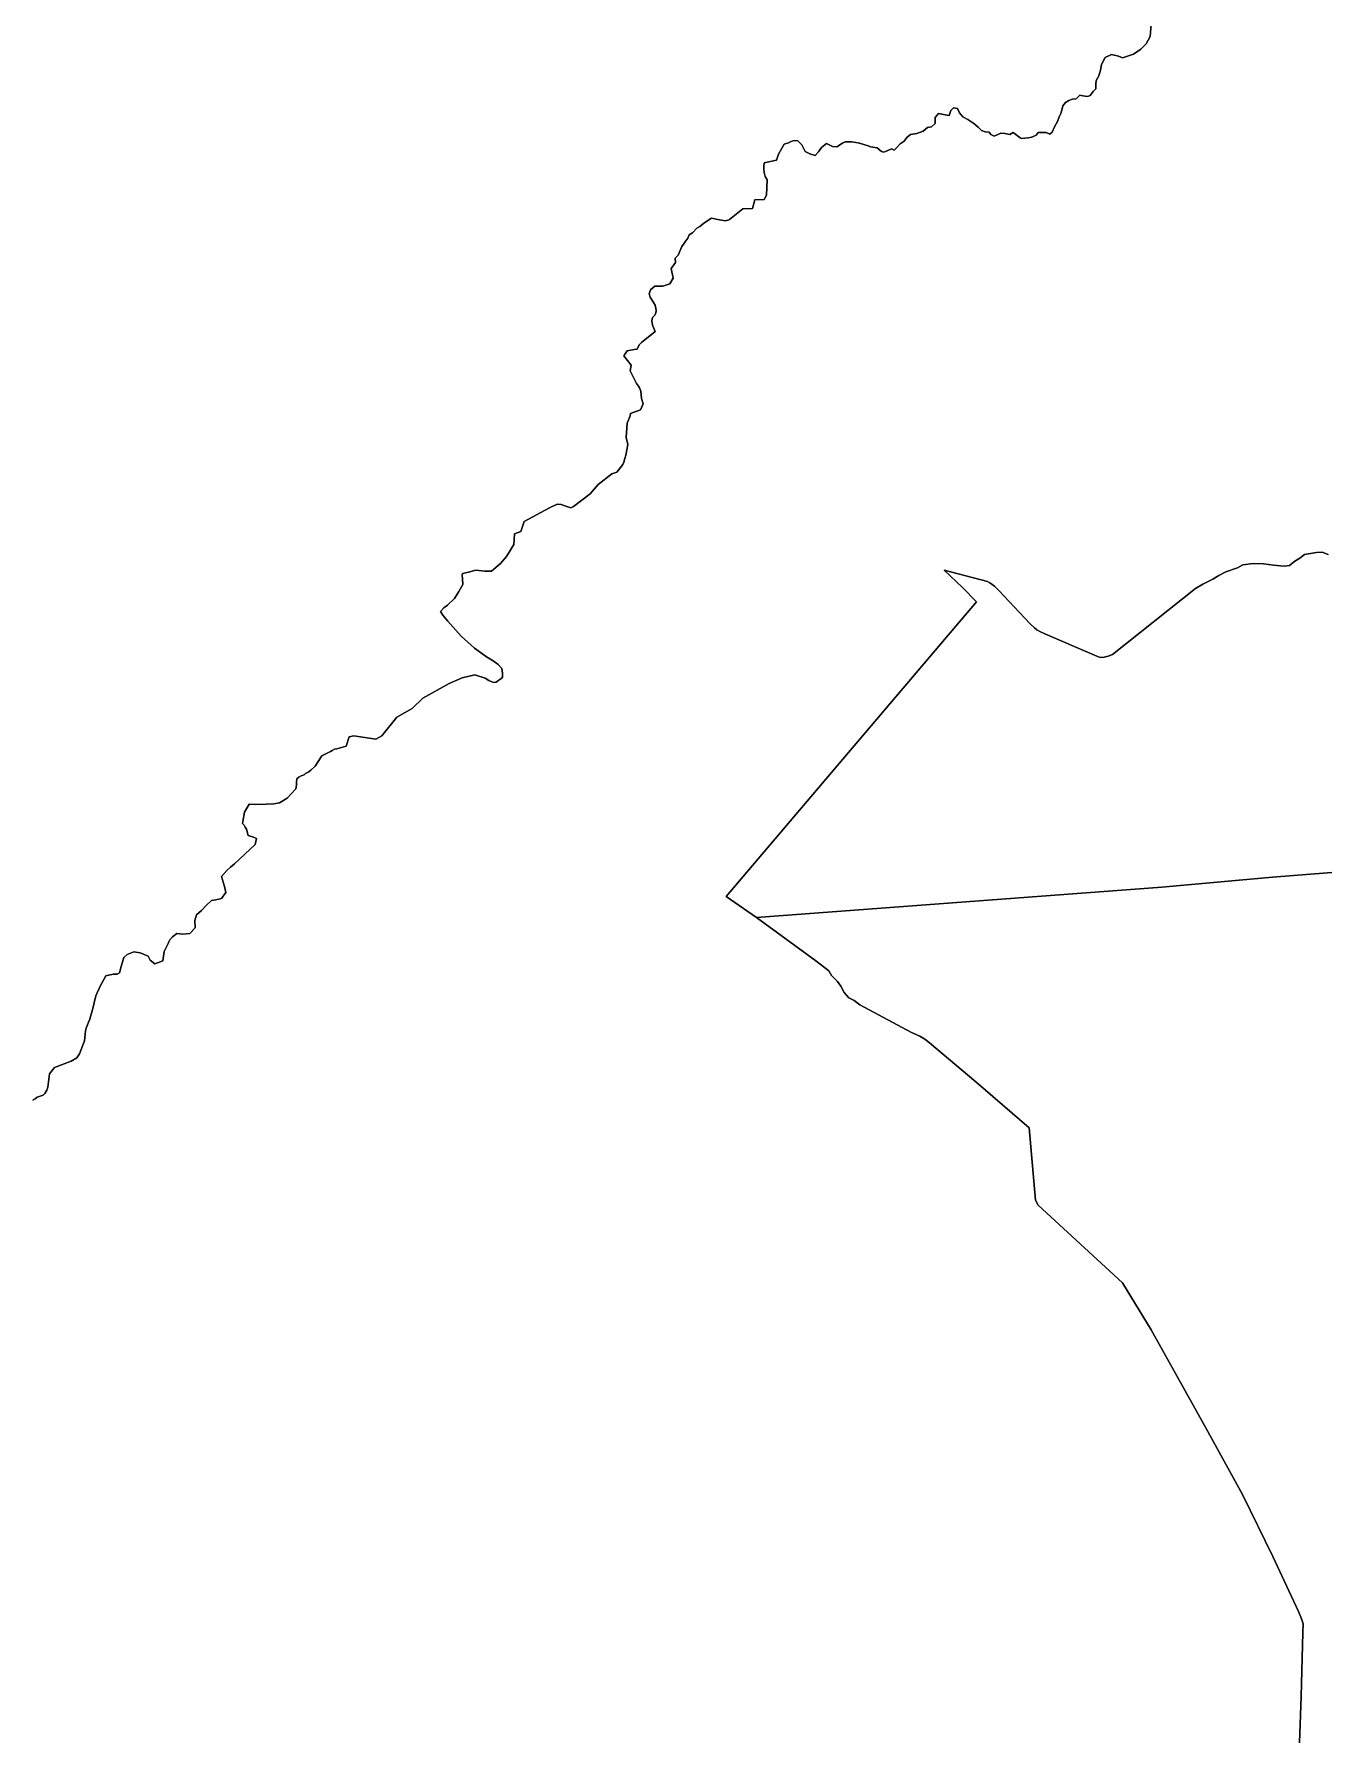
# Model space of a CAD drawing. Header units: inches. Extents: x 33.9 to 41.9, y -4.8 to 5.4.
# Drawn here: x 34.7264 to 34.9606, y 0.3951 to 0.7039 of the extents above; entities that cross this region are included whole.
import ezdxf

# ---------------------------------------------------------------- set-up
doc = ezdxf.new("R2010")
doc.units = ezdxf.units.IN
doc.header["$MEASUREMENT"] = 0
doc.layers.add('Counties', color=7, linetype='Continuous')

msp = doc.modelspace()

# ---------------------------------------------------------------- linework, layer by layer
at = {"layer": 'Counties'}
for points in [[(34.92921, 0.70562), (34.92899, 0.70343), (34.92828, 0.7021), (34.92732, 0.70114), (34.92596, 0.7002), (34.92525, 0.69999), (34.92397, 0.69956), (34.92325, 0.69984), (34.92197, 0.70017), (34.92086, 0.69963), (34.92019, 0.69834), (34.91997, 0.6973), (34.91969, 0.69626), (34.91922, 0.69543), (34.91915, 0.69475), (34.91912, 0.69392), (34.91865, 0.69342), (34.91808, 0.6927), (34.91765, 0.69252), (34.91676, 0.69267), (34.91626, 0.69274), (34.91555, 0.69209), (34.91491, 0.69206), (34.91423, 0.69177), (34.91362, 0.69141), (34.91316, 0.6908), (34.91305, 0.6903), (34.9128, 0.68944), (34.91245, 0.68886), (34.91216, 0.688), (34.91163, 0.687), (34.91123, 0.68606), (34.91081, 0.68571), (34.91013, 0.68596), (34.90945, 0.68599), (34.90867, 0.68596), (34.90828, 0.68549), (34.90753, 0.68513), (34.90688, 0.68502), (34.90567, 0.68492), (34.90539, 0.68502), (34.90414, 0.68596), (34.90353, 0.68563), (34.90264, 0.68581), (34.90186, 0.68589), (34.90068, 0.68535), (34.90008, 0.6856), (34.89975, 0.68607), (34.89904, 0.6861), (34.89836, 0.68635), (34.89779, 0.68696), (34.89697, 0.68761), (34.89587, 0.68836), (34.89501, 0.68883), (34.89441, 0.68955), (34.89401, 0.69034), (34.8933, 0.69045), (34.89284, 0.68998), (34.89252, 0.68905), (34.89177, 0.68922), (34.89059, 0.68944), (34.88999, 0.68872), (34.88995, 0.68761), (34.88931, 0.68704), (34.88856, 0.68689), (34.88781, 0.68625), (34.88663, 0.68578), (34.88549, 0.68564), (34.88482, 0.68506), (34.88435, 0.68442), (34.88364, 0.68395), (34.88296, 0.68323), (34.8825, 0.68277), (34.88203, 0.68302), (34.88136, 0.6827), (34.88064, 0.68241), (34.88022, 0.68255), (34.87943, 0.6832), (34.87825, 0.68341), (34.878, 0.68349), (34.87701, 0.68381), (34.87597, 0.68413), (34.87476, 0.68428), (34.87365, 0.68428), (34.87316, 0.68402), (34.87212, 0.68338), (34.8713, 0.68345), (34.87023, 0.68399), (34.86931, 0.68327), (34.86877, 0.68248), (34.86816, 0.68184), (34.86724, 0.68212), (34.86638, 0.68252), (34.86578, 0.68377), (34.86503, 0.68446), (34.86435, 0.68453), (34.86385, 0.68435), (34.86335, 0.68413), (34.86253, 0.68385), (34.86208, 0.68302), (34.8615, 0.68205), (34.86118, 0.68098), (34.85891, 0.68048), (34.85885, 0.67986), (34.85885, 0.67934), (34.85891, 0.67872), (34.85911, 0.678), (34.85949, 0.67741), (34.85932, 0.67462), (34.85891, 0.67382), (34.85725, 0.67379), (34.85679, 0.67218), (34.85506, 0.6721), (34.85261, 0.67019), (34.85251, 0.67014), (34.8519, 0.66996), (34.85083, 0.67014), (34.84937, 0.67046), (34.84796, 0.66953), (34.84725, 0.66892), (34.84672, 0.66863), (34.84593, 0.66777), (34.84529, 0.66741), (34.84508, 0.66682), (34.84454, 0.66609), (34.84456, 0.66614), (34.84397, 0.66531), (34.84333, 0.66373), (34.84276, 0.66316), (34.84281, 0.66238), (34.84204, 0.66129), (34.84238, 0.65954), (34.84177, 0.65849), (34.84054, 0.65807), (34.83908, 0.6581), (34.8383, 0.65742), (34.83805, 0.6567), (34.83824, 0.65612), (34.83915, 0.65462), (34.83931, 0.65371), (34.83928, 0.65319), (34.83901, 0.65276), (34.83867, 0.65239), (34.83852, 0.65177), (34.83867, 0.651), (34.83915, 0.64985), (34.83662, 0.64785), (34.83625, 0.64745), (34.83588, 0.64665), (34.83533, 0.64656), (34.83405, 0.64633), (34.83345, 0.64543), (34.83478, 0.64375), (34.83459, 0.64274), (34.83552, 0.64092), (34.83576, 0.64042), (34.8361, 0.63993), (34.83629, 0.63965), (34.83651, 0.63901), (34.83665, 0.63772), (34.83694, 0.63675), (34.83649, 0.63564), (34.83466, 0.63499), (34.83462, 0.63456), (34.83407, 0.63323), (34.83387, 0.63059), (34.83415, 0.62936), (34.83381, 0.62739), (34.83363, 0.6268), (34.83344, 0.62616), (34.83326, 0.62573), (34.83216, 0.62433), (34.83127, 0.624), (34.82878, 0.62209), (34.82731, 0.62036), (34.82428, 0.61811), (34.82379, 0.61783), (34.82271, 0.61819), (34.82204, 0.61845), (34.82131, 0.61854), (34.81993, 0.61787), (34.81536, 0.61536), (34.81472, 0.61355), (34.81362, 0.6131), (34.81346, 0.61117), (34.81211, 0.60901), (34.81104, 0.60772), (34.80944, 0.60632), (34.80822, 0.60633), (34.80656, 0.6065), (34.80522, 0.60618), (34.80417, 0.6059), (34.80409, 0.60565), (34.80412, 0.60497), (34.80419, 0.60394), (34.80347, 0.60263), (34.80271, 0.60136), (34.80145, 0.60016), (34.80078, 0.59968), (34.80014, 0.599), (34.80059, 0.59834), (34.80146, 0.59727), (34.80388, 0.59453), (34.80634, 0.59235), (34.80851, 0.59078), (34.80969, 0.59006), (34.81054, 0.58948), (34.81129, 0.58869), (34.81142, 0.58781), (34.8114, 0.58704), (34.81029, 0.58621), (34.8098, 0.58614), (34.80894, 0.58651), (34.80827, 0.58692), (34.80641, 0.58754), (34.80407, 0.58698), (34.8017, 0.58597), (34.79693, 0.58331), (34.79503, 0.58143), (34.79222, 0.57987), (34.78953, 0.57645), (34.78839, 0.57586), (34.78444, 0.57648), (34.78355, 0.57628), (34.78303, 0.57457), (34.78135, 0.57411), (34.78092, 0.57401), (34.78046, 0.57377), (34.78019, 0.57358), (34.77864, 0.5728), (34.7774, 0.57094), (34.77661, 0.5702), (34.77628, 0.56993), (34.77566, 0.56959), (34.77539, 0.56937), (34.77484, 0.56922), (34.77444, 0.56894), (34.7741, 0.56863), (34.77401, 0.56805), (34.77401, 0.56749), (34.77392, 0.56681), (34.77232, 0.56515), (34.77125, 0.56446), (34.77093, 0.56426), (34.7699, 0.56412), (34.76849, 0.56404), (34.76662, 0.56401), (34.7654, 0.56404), (34.76457, 0.56262), (34.76429, 0.56092), (34.76422, 0.56054), (34.76452, 0.56023), (34.76471, 0.55989), (34.76492, 0.55949), (34.76523, 0.55834), (34.76618, 0.55804), (34.76676, 0.55783), (34.76648, 0.55671), (34.76275, 0.55323), (34.76204, 0.55261), (34.76134, 0.55203), (34.76042, 0.55092), (34.76091, 0.54907), (34.76121, 0.54799), (34.76039, 0.54692), (34.75935, 0.54666), (34.75855, 0.54653), (34.75759, 0.54567), (34.75674, 0.54472), (34.75588, 0.54395), (34.75556, 0.54291), (34.75563, 0.54158), (34.75462, 0.54055), (34.75335, 0.54047), (34.75229, 0.54059), (34.7515, 0.53994), (34.75104, 0.53944), (34.75076, 0.53892), (34.75071, 0.53874), (34.74996, 0.53727), (34.74972, 0.53559), (34.74828, 0.53508), (34.74743, 0.53573), (34.74711, 0.53648), (34.74565, 0.53704), (34.74447, 0.53724), (34.74329, 0.53674), (34.74264, 0.53621), (34.74215, 0.53455), (34.74188, 0.5334), (34.74148, 0.53319), (34.74117, 0.53319), (34.74071, 0.53319), (34.7394, 0.5329), (34.73835, 0.531), (34.73755, 0.52924), (34.73697, 0.52668), (34.73667, 0.52569), (34.73648, 0.52504), (34.73627, 0.52449), (34.73605, 0.524), (34.73581, 0.52338), (34.73569, 0.52289), (34.73552, 0.52108), (34.73462, 0.51872), (34.73413, 0.51797), (34.73309, 0.51736), (34.7301, 0.51624), (34.72917, 0.51507), (34.72884, 0.51269), (34.72868, 0.51214), (34.72835, 0.51152), (34.72804, 0.51124), (34.72749, 0.51106), (34.72694, 0.51084), (34.72654, 0.51057), (34.72612, 0.5103)], [(34.72612, 0.5103), (34.72654, 0.51057), (34.72694, 0.51084), (34.72749, 0.51106), (34.72804, 0.51124), (34.72835, 0.51152), (34.72868, 0.51214), (34.72884, 0.51269), (34.72917, 0.51507), (34.7301, 0.51624), (34.73309, 0.51736), (34.73413, 0.51797), (34.73462, 0.51872), (34.73552, 0.52108), (34.73569, 0.52289), (34.73581, 0.52338), (34.73605, 0.524), (34.73627, 0.52449), (34.73648, 0.52504), (34.73667, 0.52569), (34.73697, 0.52668), (34.73755, 0.52924), (34.73835, 0.531), (34.7394, 0.5329), (34.74071, 0.53319), (34.74117, 0.53319), (34.74148, 0.53319), (34.74188, 0.5334), (34.74215, 0.53455), (34.74264, 0.53621), (34.74329, 0.53674), (34.74447, 0.53724), (34.74565, 0.53704), (34.74711, 0.53648), (34.74743, 0.53573), (34.74828, 0.53508), (34.74972, 0.53559), (34.74996, 0.53727), (34.75071, 0.53874), (34.75076, 0.53892), (34.75104, 0.53944), (34.7515, 0.53994), (34.75229, 0.54059), (34.75335, 0.54047), (34.75462, 0.54055), (34.75563, 0.54158), (34.75556, 0.54291), (34.75588, 0.54395), (34.75674, 0.54472), (34.75759, 0.54567), (34.75855, 0.54653), (34.75935, 0.54666), (34.76039, 0.54692), (34.76121, 0.54799), (34.76091, 0.54907), (34.76042, 0.55092), (34.76134, 0.55203), (34.76204, 0.55261), (34.76275, 0.55323), (34.76648, 0.55671), (34.76676, 0.55783), (34.76618, 0.55804), (34.76523, 0.55834), (34.76492, 0.55949), (34.76471, 0.55989), (34.76452, 0.56023), (34.76422, 0.56054), (34.76429, 0.56092), (34.76457, 0.56262), (34.7654, 0.56404), (34.76662, 0.56401), (34.76849, 0.56404), (34.7699, 0.56412), (34.77093, 0.56426), (34.77125, 0.56446), (34.77232, 0.56515), (34.77392, 0.56681), (34.77401, 0.56749), (34.77401, 0.56805), (34.7741, 0.56863), (34.77444, 0.56894), (34.77484, 0.56922), (34.77539, 0.56937), (34.77566, 0.56959), (34.77628, 0.56993), (34.77661, 0.5702), (34.7774, 0.57094), (34.77864, 0.5728), (34.78019, 0.57358), (34.78046, 0.57377), (34.78092, 0.57401), (34.78135, 0.57411), (34.78303, 0.57457), (34.78355, 0.57628), (34.78444, 0.57648), (34.78839, 0.57586), (34.78953, 0.57645), (34.79222, 0.57987), (34.79503, 0.58143), (34.79693, 0.58331), (34.8017, 0.58597), (34.80407, 0.58698), (34.80641, 0.58754), (34.80827, 0.58692), (34.80894, 0.58651), (34.8098, 0.58614), (34.81029, 0.58621), (34.8114, 0.58704), (34.81142, 0.58781), (34.81129, 0.58869), (34.81054, 0.58948), (34.80969, 0.59006), (34.80851, 0.59078), (34.80634, 0.59235), (34.80388, 0.59453), (34.80146, 0.59727), (34.80059, 0.59834), (34.80014, 0.599), (34.80078, 0.59968), (34.80145, 0.60016), (34.80271, 0.60136), (34.80347, 0.60263), (34.80419, 0.60394), (34.80412, 0.60497), (34.80409, 0.60565), (34.80417, 0.6059), (34.80522, 0.60618), (34.80656, 0.6065), (34.80822, 0.60633), (34.80944, 0.60632), (34.81104, 0.60772), (34.81211, 0.60901), (34.81346, 0.61117), (34.81362, 0.6131), (34.81472, 0.61355), (34.81536, 0.61536), (34.81993, 0.61787), (34.82131, 0.61854), (34.82204, 0.61845), (34.82271, 0.61819), (34.82379, 0.61783), (34.82428, 0.61811), (34.82731, 0.62036), (34.82878, 0.62209), (34.83127, 0.624), (34.83216, 0.62433), (34.83326, 0.62573), (34.83344, 0.62616), (34.83363, 0.6268), (34.83381, 0.62739), (34.83415, 0.62936), (34.83387, 0.63059), (34.83407, 0.63323), (34.83462, 0.63456), (34.83466, 0.63499), (34.83649, 0.63564), (34.83694, 0.63675), (34.83665, 0.63772), (34.83651, 0.63901), (34.83629, 0.63965), (34.8361, 0.63993), (34.83576, 0.64042), (34.83552, 0.64092), (34.83459, 0.64274), (34.83478, 0.64375), (34.83345, 0.64543), (34.83405, 0.64633), (34.83533, 0.64656), (34.83588, 0.64665), (34.83625, 0.64745), (34.83662, 0.64785), (34.83915, 0.64985), (34.83867, 0.651), (34.83852, 0.65177), (34.83867, 0.65239), (34.83901, 0.65276), (34.83928, 0.65319), (34.83931, 0.65371), (34.83915, 0.65462), (34.83824, 0.65612), (34.83805, 0.6567), (34.8383, 0.65742), (34.83908, 0.6581), (34.84054, 0.65807), (34.84177, 0.65849), (34.84238, 0.65954), (34.84204, 0.66129), (34.84281, 0.66238), (34.84276, 0.66316), (34.84333, 0.66373), (34.84397, 0.66531), (34.84456, 0.66614), (34.84454, 0.66609), (34.84508, 0.66682), (34.84529, 0.66741), (34.84593, 0.66777), (34.84672, 0.66863), (34.84725, 0.66892), (34.84796, 0.66953), (34.84937, 0.67046), (34.85083, 0.67014), (34.8519, 0.66996), (34.85251, 0.67014), (34.85261, 0.67019), (34.85506, 0.6721), (34.85679, 0.67218), (34.85725, 0.67379), (34.85891, 0.67382), (34.85932, 0.67462), (34.85949, 0.67741), (34.85911, 0.678), (34.85891, 0.67872), (34.85885, 0.67934), (34.85885, 0.67986), (34.85891, 0.68048), (34.86118, 0.68098), (34.8615, 0.68205), (34.86208, 0.68302), (34.86253, 0.68385), (34.86335, 0.68413), (34.86385, 0.68435), (34.86435, 0.68453), (34.86503, 0.68446), (34.86578, 0.68377), (34.86638, 0.68252), (34.86724, 0.68212), (34.86816, 0.68184), (34.86877, 0.68248), (34.86931, 0.68327), (34.87023, 0.68399), (34.8713, 0.68345), (34.87212, 0.68338), (34.87316, 0.68402), (34.87365, 0.68428), (34.87476, 0.68428), (34.87597, 0.68413), (34.87701, 0.68381), (34.878, 0.68349), (34.87825, 0.68341), (34.87943, 0.6832), (34.88022, 0.68255), (34.88064, 0.68241), (34.88136, 0.6827), (34.88203, 0.68302), (34.8825, 0.68277), (34.88296, 0.68323), (34.88364, 0.68395), (34.88435, 0.68442), (34.88482, 0.68506), (34.88549, 0.68564), (34.88663, 0.68578), (34.88781, 0.68625), (34.88856, 0.68689), (34.88931, 0.68704), (34.88995, 0.68761), (34.88999, 0.68872), (34.89059, 0.68944), (34.89177, 0.68922), (34.89252, 0.68905), (34.89284, 0.68998), (34.8933, 0.69045), (34.89401, 0.69034), (34.89441, 0.68955), (34.89501, 0.68883), (34.89587, 0.68836), (34.89697, 0.68761), (34.89779, 0.68696), (34.89836, 0.68635), (34.89904, 0.6861), (34.89975, 0.68607), (34.90008, 0.6856), (34.90068, 0.68535), (34.90186, 0.68589), (34.90264, 0.68581), (34.90353, 0.68563), (34.90414, 0.68596), (34.90539, 0.68502), (34.90567, 0.68492), (34.90688, 0.68502), (34.90753, 0.68513), (34.90828, 0.68549), (34.90867, 0.68596), (34.90945, 0.68599), (34.91013, 0.68596), (34.91081, 0.68571), (34.91123, 0.68606), (34.91163, 0.687), (34.91216, 0.688), (34.91245, 0.68886), (34.9128, 0.68944), (34.91305, 0.6903), (34.91316, 0.6908), (34.91362, 0.69141), (34.91423, 0.69177), (34.91491, 0.69206), (34.91555, 0.69209), (34.91626, 0.69274), (34.91676, 0.69267), (34.91765, 0.69252), (34.91808, 0.6927), (34.91865, 0.69342), (34.91912, 0.69392), (34.91915, 0.69475), (34.91922, 0.69543), (34.91969, 0.69626), (34.91997, 0.6973), (34.92019, 0.69834), (34.92086, 0.69963), (34.92197, 0.70017), (34.92325, 0.69984), (34.92397, 0.69956), (34.92525, 0.69999), (34.92596, 0.7002), (34.92732, 0.70114), (34.92828, 0.7021), (34.92899, 0.70343), (34.92921, 0.70562)], [(34.92921, 0.70562), (34.92899, 0.70343), (34.92828, 0.7021), (34.92732, 0.70114), (34.92596, 0.7002), (34.92525, 0.69999), (34.92397, 0.69956), (34.92325, 0.69984), (34.92197, 0.70017), (34.92086, 0.69963), (34.92019, 0.69834), (34.91997, 0.6973), (34.91969, 0.69626), (34.91922, 0.69543), (34.91915, 0.69475), (34.91912, 0.69392), (34.91865, 0.69342), (34.91808, 0.6927), (34.91765, 0.69252), (34.91676, 0.69267), (34.91626, 0.69274), (34.91555, 0.69209), (34.91491, 0.69206), (34.91423, 0.69177), (34.91362, 0.69141), (34.91316, 0.6908), (34.91305, 0.6903), (34.9128, 0.68944), (34.91245, 0.68886), (34.91216, 0.688), (34.91163, 0.687), (34.91123, 0.68606), (34.91081, 0.68571), (34.91013, 0.68596), (34.90945, 0.68599), (34.90867, 0.68596), (34.90828, 0.68549), (34.90753, 0.68513), (34.90688, 0.68502), (34.90567, 0.68492), (34.90539, 0.68502), (34.90414, 0.68596), (34.90353, 0.68563), (34.90264, 0.68581), (34.90186, 0.68589), (34.90068, 0.68535), (34.90008, 0.6856), (34.89975, 0.68607), (34.89904, 0.6861), (34.89836, 0.68635), (34.89779, 0.68696), (34.89697, 0.68761), (34.89587, 0.68836), (34.89501, 0.68883), (34.89441, 0.68955), (34.89401, 0.69034), (34.8933, 0.69045), (34.89284, 0.68998), (34.89252, 0.68905), (34.89177, 0.68922), (34.89059, 0.68944), (34.88999, 0.68872), (34.88995, 0.68761), (34.88931, 0.68704), (34.88856, 0.68689), (34.88781, 0.68625), (34.88663, 0.68578), (34.88549, 0.68564), (34.88482, 0.68506), (34.88435, 0.68442), (34.88364, 0.68395), (34.88296, 0.68323), (34.8825, 0.68277), (34.88203, 0.68302), (34.88136, 0.6827), (34.88064, 0.68241), (34.88022, 0.68255), (34.87943, 0.6832), (34.87825, 0.68341), (34.878, 0.68349), (34.87701, 0.68381), (34.87597, 0.68413), (34.87476, 0.68428), (34.87365, 0.68428), (34.87316, 0.68402), (34.87212, 0.68338), (34.8713, 0.68345), (34.87023, 0.68399), (34.86931, 0.68327), (34.86877, 0.68248), (34.86816, 0.68184), (34.86724, 0.68212), (34.86638, 0.68252), (34.86578, 0.68377), (34.86503, 0.68446), (34.86435, 0.68453), (34.86385, 0.68435), (34.86335, 0.68413), (34.86253, 0.68385), (34.86208, 0.68302), (34.8615, 0.68205), (34.86118, 0.68098), (34.85891, 0.68048), (34.85885, 0.67986), (34.85885, 0.67934), (34.85891, 0.67872), (34.85911, 0.678), (34.85949, 0.67741), (34.85932, 0.67462), (34.85891, 0.67382), (34.85725, 0.67379), (34.85679, 0.67218), (34.85506, 0.6721), (34.85261, 0.67019), (34.85251, 0.67014), (34.8519, 0.66996), (34.85083, 0.67014), (34.84937, 0.67046), (34.84796, 0.66953), (34.84725, 0.66892), (34.84672, 0.66863), (34.84593, 0.66777), (34.84529, 0.66741), (34.84508, 0.66682), (34.84454, 0.66609), (34.84456, 0.66614), (34.84397, 0.66531), (34.84333, 0.66373), (34.84276, 0.66316), (34.84281, 0.66238), (34.84204, 0.66129), (34.84238, 0.65954), (34.84177, 0.65849), (34.84054, 0.65807), (34.83908, 0.6581), (34.8383, 0.65742), (34.83805, 0.6567), (34.83824, 0.65612), (34.83915, 0.65462), (34.83931, 0.65371), (34.83928, 0.65319), (34.83901, 0.65276), (34.83867, 0.65239), (34.83852, 0.65177), (34.83867, 0.651), (34.83915, 0.64985), (34.83662, 0.64785), (34.83625, 0.64745), (34.83588, 0.64665), (34.83533, 0.64656), (34.83405, 0.64633), (34.83345, 0.64543), (34.83478, 0.64375), (34.83459, 0.64274), (34.83552, 0.64092), (34.83576, 0.64042), (34.8361, 0.63993), (34.83629, 0.63965), (34.83651, 0.63901), (34.83665, 0.63772), (34.83694, 0.63675), (34.83649, 0.63564), (34.83466, 0.63499), (34.83462, 0.63456), (34.83407, 0.63323), (34.83387, 0.63059), (34.83415, 0.62936), (34.83381, 0.62739), (34.83363, 0.6268), (34.83344, 0.62616), (34.83326, 0.62573), (34.83216, 0.62433), (34.83127, 0.624), (34.82878, 0.62209), (34.82731, 0.62036), (34.82428, 0.61811), (34.82379, 0.61783), (34.82271, 0.61819), (34.82204, 0.61845), (34.82131, 0.61854), (34.81993, 0.61787), (34.81536, 0.61536), (34.81472, 0.61355), (34.81362, 0.6131), (34.81346, 0.61117), (34.81211, 0.60901), (34.81104, 0.60772), (34.80944, 0.60632), (34.80822, 0.60633), (34.80656, 0.6065), (34.80522, 0.60618), (34.80417, 0.6059), (34.80409, 0.60565), (34.80412, 0.60497), (34.80419, 0.60394), (34.80347, 0.60263), (34.80271, 0.60136), (34.80145, 0.60016), (34.80078, 0.59968), (34.80014, 0.599), (34.80059, 0.59834), (34.80146, 0.59727), (34.80388, 0.59453), (34.80634, 0.59235), (34.80851, 0.59078), (34.80969, 0.59006), (34.81054, 0.58948), (34.81129, 0.58869), (34.81142, 0.58781), (34.8114, 0.58704), (34.81029, 0.58621), (34.8098, 0.58614), (34.80894, 0.58651), (34.80827, 0.58692), (34.80641, 0.58754), (34.80407, 0.58698), (34.8017, 0.58597), (34.79693, 0.58331), (34.79503, 0.58143), (34.79222, 0.57987), (34.78953, 0.57645), (34.78839, 0.57586), (34.78444, 0.57648), (34.78355, 0.57628), (34.78303, 0.57457), (34.78135, 0.57411), (34.78092, 0.57401), (34.78046, 0.57377), (34.78019, 0.57358), (34.77864, 0.5728), (34.7774, 0.57094), (34.77661, 0.5702), (34.77628, 0.56993), (34.77566, 0.56959), (34.77539, 0.56937), (34.77484, 0.56922), (34.77444, 0.56894), (34.7741, 0.56863), (34.77401, 0.56805), (34.77401, 0.56749), (34.77392, 0.56681), (34.77232, 0.56515), (34.77125, 0.56446), (34.77093, 0.56426), (34.7699, 0.56412), (34.76849, 0.56404), (34.76662, 0.56401), (34.7654, 0.56404), (34.76457, 0.56262), (34.76429, 0.56092), (34.76422, 0.56054), (34.76452, 0.56023), (34.76471, 0.55989), (34.76492, 0.55949), (34.76523, 0.55834), (34.76618, 0.55804), (34.76676, 0.55783), (34.76648, 0.55671), (34.76275, 0.55323), (34.76204, 0.55261), (34.76134, 0.55203), (34.76042, 0.55092), (34.76091, 0.54907), (34.76121, 0.54799), (34.76039, 0.54692), (34.75935, 0.54666), (34.75855, 0.54653), (34.75759, 0.54567), (34.75674, 0.54472), (34.75588, 0.54395), (34.75556, 0.54291), (34.75563, 0.54158), (34.75462, 0.54055), (34.75335, 0.54047), (34.75229, 0.54059), (34.7515, 0.53994), (34.75104, 0.53944), (34.75076, 0.53892), (34.75071, 0.53874), (34.74996, 0.53727), (34.74972, 0.53559), (34.74828, 0.53508), (34.74743, 0.53573), (34.74711, 0.53648), (34.74565, 0.53704), (34.74447, 0.53724), (34.74329, 0.53674), (34.74264, 0.53621), (34.74215, 0.53455), (34.74188, 0.5334), (34.74148, 0.53319), (34.74117, 0.53319), (34.74071, 0.53319), (34.7394, 0.5329), (34.73835, 0.531), (34.73755, 0.52924), (34.73697, 0.52668), (34.73667, 0.52569), (34.73648, 0.52504), (34.73627, 0.52449), (34.73605, 0.524), (34.73581, 0.52338), (34.73569, 0.52289), (34.73552, 0.52108), (34.73462, 0.51872), (34.73413, 0.51797), (34.73309, 0.51736), (34.7301, 0.51624), (34.72917, 0.51507), (34.72884, 0.51269), (34.72868, 0.51214), (34.72835, 0.51152), (34.72804, 0.51124), (34.72749, 0.51106), (34.72694, 0.51084), (34.72654, 0.51057), (34.72612, 0.5103)], [(34.72612, 0.5103), (34.72654, 0.51057), (34.72694, 0.51084), (34.72749, 0.51106), (34.72804, 0.51124), (34.72835, 0.51152), (34.72868, 0.51214), (34.72884, 0.51269), (34.72917, 0.51507), (34.7301, 0.51624), (34.73309, 0.51736), (34.73413, 0.51797), (34.73462, 0.51872), (34.73552, 0.52108), (34.73569, 0.52289), (34.73581, 0.52338), (34.73605, 0.524), (34.73627, 0.52449), (34.73648, 0.52504), (34.73667, 0.52569), (34.73697, 0.52668), (34.73755, 0.52924), (34.73835, 0.531), (34.7394, 0.5329), (34.74071, 0.53319), (34.74117, 0.53319), (34.74148, 0.53319), (34.74188, 0.5334), (34.74215, 0.53455), (34.74264, 0.53621), (34.74329, 0.53674), (34.74447, 0.53724), (34.74565, 0.53704), (34.74711, 0.53648), (34.74743, 0.53573), (34.74828, 0.53508), (34.74972, 0.53559), (34.74996, 0.53727), (34.75071, 0.53874), (34.75076, 0.53892), (34.75104, 0.53944), (34.7515, 0.53994), (34.75229, 0.54059), (34.75335, 0.54047), (34.75462, 0.54055), (34.75563, 0.54158), (34.75556, 0.54291), (34.75588, 0.54395), (34.75674, 0.54472), (34.75759, 0.54567), (34.75855, 0.54653), (34.75935, 0.54666), (34.76039, 0.54692), (34.76121, 0.54799), (34.76091, 0.54907), (34.76042, 0.55092), (34.76134, 0.55203), (34.76204, 0.55261), (34.76275, 0.55323), (34.76648, 0.55671), (34.76676, 0.55783), (34.76618, 0.55804), (34.76523, 0.55834), (34.76492, 0.55949), (34.76471, 0.55989), (34.76452, 0.56023), (34.76422, 0.56054), (34.76429, 0.56092), (34.76457, 0.56262), (34.7654, 0.56404), (34.76662, 0.56401), (34.76849, 0.56404), (34.7699, 0.56412), (34.77093, 0.56426), (34.77125, 0.56446), (34.77232, 0.56515), (34.77392, 0.56681), (34.77401, 0.56749), (34.77401, 0.56805), (34.7741, 0.56863), (34.77444, 0.56894), (34.77484, 0.56922), (34.77539, 0.56937), (34.77566, 0.56959), (34.77628, 0.56993), (34.77661, 0.5702), (34.7774, 0.57094), (34.77864, 0.5728), (34.78019, 0.57358), (34.78046, 0.57377), (34.78092, 0.57401), (34.78135, 0.57411), (34.78303, 0.57457), (34.78355, 0.57628), (34.78444, 0.57648), (34.78839, 0.57586), (34.78953, 0.57645), (34.79222, 0.57987), (34.79503, 0.58143), (34.79693, 0.58331), (34.8017, 0.58597), (34.80407, 0.58698), (34.80641, 0.58754), (34.80827, 0.58692), (34.80894, 0.58651), (34.8098, 0.58614), (34.81029, 0.58621), (34.8114, 0.58704), (34.81142, 0.58781), (34.81129, 0.58869), (34.81054, 0.58948), (34.80969, 0.59006), (34.80851, 0.59078), (34.80634, 0.59235), (34.80388, 0.59453), (34.80146, 0.59727), (34.80059, 0.59834), (34.80014, 0.599), (34.80078, 0.59968), (34.80145, 0.60016), (34.80271, 0.60136), (34.80347, 0.60263), (34.80419, 0.60394), (34.80412, 0.60497), (34.80409, 0.60565), (34.80417, 0.6059), (34.80522, 0.60618), (34.80656, 0.6065), (34.80822, 0.60633), (34.80944, 0.60632), (34.81104, 0.60772), (34.81211, 0.60901), (34.81346, 0.61117), (34.81362, 0.6131), (34.81472, 0.61355), (34.81536, 0.61536), (34.81993, 0.61787), (34.82131, 0.61854), (34.82204, 0.61845), (34.82271, 0.61819), (34.82379, 0.61783), (34.82428, 0.61811), (34.82731, 0.62036), (34.82878, 0.62209), (34.83127, 0.624), (34.83216, 0.62433), (34.83326, 0.62573), (34.83344, 0.62616), (34.83363, 0.6268), (34.83381, 0.62739), (34.83415, 0.62936), (34.83387, 0.63059), (34.83407, 0.63323), (34.83462, 0.63456), (34.83466, 0.63499), (34.83649, 0.63564), (34.83694, 0.63675), (34.83665, 0.63772), (34.83651, 0.63901), (34.83629, 0.63965), (34.8361, 0.63993), (34.83576, 0.64042), (34.83552, 0.64092), (34.83459, 0.64274), (34.83478, 0.64375), (34.83345, 0.64543), (34.83405, 0.64633), (34.83533, 0.64656), (34.83588, 0.64665), (34.83625, 0.64745), (34.83662, 0.64785), (34.83915, 0.64985), (34.83867, 0.651), (34.83852, 0.65177), (34.83867, 0.65239), (34.83901, 0.65276), (34.83928, 0.65319), (34.83931, 0.65371), (34.83915, 0.65462), (34.83824, 0.65612), (34.83805, 0.6567), (34.8383, 0.65742), (34.83908, 0.6581), (34.84054, 0.65807), (34.84177, 0.65849), (34.84238, 0.65954), (34.84204, 0.66129), (34.84281, 0.66238), (34.84276, 0.66316), (34.84333, 0.66373), (34.84397, 0.66531), (34.84456, 0.66614), (34.84454, 0.66609), (34.84508, 0.66682), (34.84529, 0.66741), (34.84593, 0.66777), (34.84672, 0.66863), (34.84725, 0.66892), (34.84796, 0.66953), (34.84937, 0.67046), (34.85083, 0.67014), (34.8519, 0.66996), (34.85251, 0.67014), (34.85261, 0.67019), (34.85506, 0.6721), (34.85679, 0.67218), (34.85725, 0.67379), (34.85891, 0.67382), (34.85932, 0.67462), (34.85949, 0.67741), (34.85911, 0.678), (34.85891, 0.67872), (34.85885, 0.67934), (34.85885, 0.67986), (34.85891, 0.68048), (34.86118, 0.68098), (34.8615, 0.68205), (34.86208, 0.68302), (34.86253, 0.68385), (34.86335, 0.68413), (34.86385, 0.68435), (34.86435, 0.68453), (34.86503, 0.68446), (34.86578, 0.68377), (34.86638, 0.68252), (34.86724, 0.68212), (34.86816, 0.68184), (34.86877, 0.68248), (34.86931, 0.68327), (34.87023, 0.68399), (34.8713, 0.68345), (34.87212, 0.68338), (34.87316, 0.68402), (34.87365, 0.68428), (34.87476, 0.68428), (34.87597, 0.68413), (34.87701, 0.68381), (34.878, 0.68349), (34.87825, 0.68341), (34.87943, 0.6832), (34.88022, 0.68255), (34.88064, 0.68241), (34.88136, 0.6827), (34.88203, 0.68302), (34.8825, 0.68277), (34.88296, 0.68323), (34.88364, 0.68395), (34.88435, 0.68442), (34.88482, 0.68506), (34.88549, 0.68564), (34.88663, 0.68578), (34.88781, 0.68625), (34.88856, 0.68689), (34.88931, 0.68704), (34.88995, 0.68761), (34.88999, 0.68872), (34.89059, 0.68944), (34.89177, 0.68922), (34.89252, 0.68905), (34.89284, 0.68998), (34.8933, 0.69045), (34.89401, 0.69034), (34.89441, 0.68955), (34.89501, 0.68883), (34.89587, 0.68836), (34.89697, 0.68761), (34.89779, 0.68696), (34.89836, 0.68635), (34.89904, 0.6861), (34.89975, 0.68607), (34.90008, 0.6856), (34.90068, 0.68535), (34.90186, 0.68589), (34.90264, 0.68581), (34.90353, 0.68563), (34.90414, 0.68596), (34.90539, 0.68502), (34.90567, 0.68492), (34.90688, 0.68502), (34.90753, 0.68513), (34.90828, 0.68549), (34.90867, 0.68596), (34.90945, 0.68599), (34.91013, 0.68596), (34.91081, 0.68571), (34.91123, 0.68606), (34.91163, 0.687), (34.91216, 0.688), (34.91245, 0.68886), (34.9128, 0.68944), (34.91305, 0.6903), (34.91316, 0.6908), (34.91362, 0.69141), (34.91423, 0.69177), (34.91491, 0.69206), (34.91555, 0.69209), (34.91626, 0.69274), (34.91676, 0.69267), (34.91765, 0.69252), (34.91808, 0.6927), (34.91865, 0.69342), (34.91912, 0.69392), (34.91915, 0.69475), (34.91922, 0.69543), (34.91969, 0.69626), (34.91997, 0.6973), (34.92019, 0.69834), (34.92086, 0.69963), (34.92197, 0.70017), (34.92325, 0.69984), (34.92397, 0.69956), (34.92525, 0.69999), (34.92596, 0.7002), (34.92732, 0.70114), (34.92828, 0.7021), (34.92899, 0.70343), (34.92921, 0.70562)], [(34.96348, 0.55175), (34.95121, 0.55079), (34.93113, 0.54899), (34.85755, 0.54346), (34.85203, 0.54728), (34.8975, 0.60078), (34.89493, 0.60336), (34.89157, 0.60651), (34.89945, 0.60446), (34.89991, 0.60424), (34.90073, 0.60363), (34.90152, 0.60284), (34.90718, 0.59685), (34.908, 0.59606), (34.90843, 0.5957), (34.90907, 0.59534), (34.90989, 0.59498), (34.91845, 0.59125), (34.91934, 0.59089), (34.91994, 0.59067), (34.92062, 0.59075), (34.92137, 0.59089), (34.92219, 0.59121), (34.93724, 0.60323), (34.93856, 0.60399), (34.94038, 0.60488), (34.94145, 0.60553), (34.94273, 0.60625), (34.94487, 0.60696), (34.94583, 0.6075), (34.94769, 0.60772), (34.94958, 0.60765), (34.95139, 0.60743), (34.95332, 0.60725), (34.95432, 0.60739), (34.95528, 0.60818), (34.95617, 0.60872), (34.95699, 0.60937), (34.9581, 0.60955), (34.9592, 0.60973), (34.9602, 0.6098), (34.96131, 0.6094)], [(34.96131, 0.6094), (34.9602, 0.6098), (34.9592, 0.60973), (34.9581, 0.60955), (34.95699, 0.60937), (34.95617, 0.60872), (34.95528, 0.60818), (34.95432, 0.60739), (34.95332, 0.60725), (34.95139, 0.60743), (34.94958, 0.60765), (34.94769, 0.60772), (34.94583, 0.6075), (34.94487, 0.60696), (34.94273, 0.60625), (34.94145, 0.60553), (34.94038, 0.60488), (34.93856, 0.60399), (34.93724, 0.60323), (34.92219, 0.59121), (34.92137, 0.59089), (34.92062, 0.59075), (34.91994, 0.59067), (34.91934, 0.59089), (34.91845, 0.59125), (34.90989, 0.59498), (34.90907, 0.59534), (34.90843, 0.5957), (34.908, 0.59606), (34.90718, 0.59685), (34.90152, 0.60284), (34.90073, 0.60363), (34.89991, 0.60424), (34.89945, 0.60446), (34.89157, 0.60651), (34.89493, 0.60336), (34.8975, 0.60078), (34.85203, 0.54728), (34.85755, 0.54346), (34.86832, 0.53561), (34.87063, 0.53378), (34.87117, 0.53292), (34.87224, 0.53184), (34.87284, 0.53101), (34.87345, 0.52983), (34.8743, 0.52886), (34.87523, 0.52843), (34.87626, 0.52764), (34.88567, 0.52261), (34.88717, 0.52193), (34.8881, 0.52136), (34.88892, 0.52071), (34.89736, 0.51364), (34.90702, 0.50531), (34.90819, 0.49217), (34.90869, 0.49124), (34.92395, 0.47713), (34.92918, 0.46859), (34.93919, 0.45071), (34.94579, 0.43869), (34.95127, 0.42749), (34.95594, 0.41747), (34.95647, 0.41614), (34.95679, 0.41525), (34.95672, 0.41367), (34.9564, 0.40204), (34.95568, 0.38198)], [(34.96348, 0.55175), (34.95121, 0.55079), (34.93113, 0.54899), (34.85755, 0.54346), (34.85203, 0.54728), (34.8975, 0.60078), (34.89493, 0.60336), (34.89157, 0.60651), (34.89945, 0.60446), (34.89991, 0.60424), (34.90073, 0.60363), (34.90152, 0.60284), (34.90718, 0.59685), (34.908, 0.59606), (34.90843, 0.5957), (34.90907, 0.59534), (34.90989, 0.59498), (34.91845, 0.59125), (34.91934, 0.59089), (34.91994, 0.59067), (34.92062, 0.59075), (34.92137, 0.59089), (34.92219, 0.59121), (34.93724, 0.60323), (34.93856, 0.60399), (34.94038, 0.60488), (34.94145, 0.60553), (34.94273, 0.60625), (34.94487, 0.60696), (34.94583, 0.6075), (34.94769, 0.60772), (34.94958, 0.60765), (34.95139, 0.60743), (34.95332, 0.60725), (34.95432, 0.60739), (34.95528, 0.60818), (34.95617, 0.60872), (34.95699, 0.60937), (34.9581, 0.60955), (34.9592, 0.60973), (34.9602, 0.6098), (34.96131, 0.6094)], [(34.96131, 0.6094), (34.9602, 0.6098), (34.9592, 0.60973), (34.9581, 0.60955), (34.95699, 0.60937), (34.95617, 0.60872), (34.95528, 0.60818), (34.95432, 0.60739), (34.95332, 0.60725), (34.95139, 0.60743), (34.94958, 0.60765), (34.94769, 0.60772), (34.94583, 0.6075), (34.94487, 0.60696), (34.94273, 0.60625), (34.94145, 0.60553), (34.94038, 0.60488), (34.93856, 0.60399), (34.93724, 0.60323), (34.92219, 0.59121), (34.92137, 0.59089), (34.92062, 0.59075), (34.91994, 0.59067), (34.91934, 0.59089), (34.91845, 0.59125), (34.90989, 0.59498), (34.90907, 0.59534), (34.90843, 0.5957), (34.908, 0.59606), (34.90718, 0.59685), (34.90152, 0.60284), (34.90073, 0.60363), (34.89991, 0.60424), (34.89945, 0.60446), (34.89157, 0.60651), (34.89493, 0.60336), (34.8975, 0.60078), (34.85203, 0.54728), (34.85755, 0.54346), (34.86832, 0.53561), (34.87063, 0.53378), (34.87117, 0.53292), (34.87224, 0.53184), (34.87284, 0.53101), (34.87345, 0.52983), (34.8743, 0.52886), (34.87523, 0.52843), (34.87626, 0.52764), (34.88567, 0.52261), (34.88717, 0.52193), (34.8881, 0.52136), (34.88892, 0.52071), (34.89736, 0.51364), (34.90702, 0.50531), (34.90819, 0.49217), (34.90869, 0.49124), (34.92395, 0.47713), (34.92918, 0.46859), (34.93919, 0.45071), (34.94579, 0.43869), (34.95127, 0.42749), (34.95594, 0.41747), (34.95647, 0.41614), (34.95679, 0.41525), (34.95672, 0.41367), (34.9564, 0.40204), (34.95568, 0.38198)], [(34.95568, 0.38198), (34.9564, 0.40204), (34.95672, 0.41367), (34.95679, 0.41525), (34.95647, 0.41614), (34.95594, 0.41747), (34.95127, 0.42749), (34.94579, 0.43869), (34.93919, 0.45071), (34.92918, 0.46859), (34.92395, 0.47713), (34.90869, 0.49124), (34.90819, 0.49217), (34.90702, 0.50531), (34.89736, 0.51364), (34.88892, 0.52071), (34.8881, 0.52136), (34.88717, 0.52193), (34.88567, 0.52261), (34.87626, 0.52764), (34.87523, 0.52843), (34.8743, 0.52886), (34.87345, 0.52983), (34.87284, 0.53101), (34.87224, 0.53184), (34.87117, 0.53292), (34.87063, 0.53378), (34.86832, 0.53561), (34.85755, 0.54346), (34.93113, 0.54899), (34.95121, 0.55079), (34.96348, 0.55175)], [(34.95568, 0.38198), (34.9564, 0.40204), (34.95672, 0.41367), (34.95679, 0.41525), (34.95647, 0.41614), (34.95594, 0.41747), (34.95127, 0.42749), (34.94579, 0.43869), (34.93919, 0.45071), (34.92918, 0.46859), (34.92395, 0.47713), (34.90869, 0.49124), (34.90819, 0.49217), (34.90702, 0.50531), (34.89736, 0.51364), (34.88892, 0.52071), (34.8881, 0.52136), (34.88717, 0.52193), (34.88567, 0.52261), (34.87626, 0.52764), (34.87523, 0.52843), (34.8743, 0.52886), (34.87345, 0.52983), (34.87284, 0.53101), (34.87224, 0.53184), (34.87117, 0.53292), (34.87063, 0.53378), (34.86832, 0.53561), (34.85755, 0.54346), (34.93113, 0.54899), (34.95121, 0.55079), (34.96348, 0.55175)]]:
    msp.add_lwpolyline(points, dxfattribs=at)

doc.saveas('drawing.dxf')
